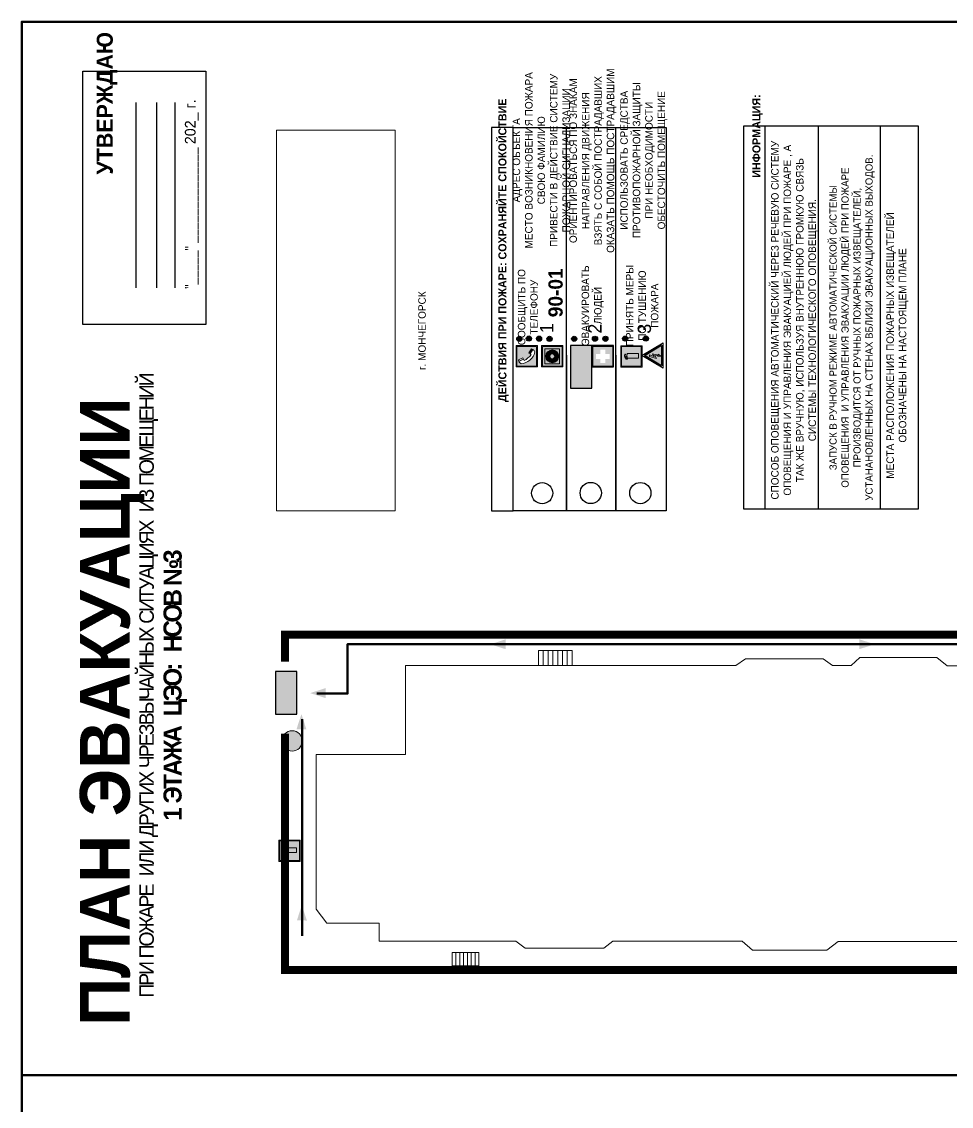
# Model space of a CAD drawing. Header units: millimetres. Extents: x 13114 to 67229, y 22859 to 38520.
# Drawn here: x 20445.4 to 20794, y 25845.2 to 26251.9 of the extents above; entities that cross this region are included whole.
import ezdxf

# ---------------------------------------------------------------- set-up
doc = ezdxf.new("R2010")
doc.units = ezdxf.units.MM
doc.layers.add('План_Штампы', color=7, linetype='Continuous')
doc.styles.add('обычный', font='arial.ttf')
picture_1 = doc.add_image_def('image1.jpg', size_in_pixel=(337, 105))

# ---------------------------------------------------------------- blocks, each defined once
blk = doc.blocks.new('A$C7B4425F7')
at = {"true_color": 0xffffff}
blk.add_hatch(color=7, dxfattribs=at).paths.add_polyline_path([(0, 0), (-16, 0), (-16, -8), (0, -8)])
h = blk.add_hatch(color=126)
h.paths.add_polyline_path([(-0.2, -0.2), (-15.8, -0.2), (-15.8, -7.8), (-0.2, -7.8)])
h.paths.add_polyline_path([(-11.76, -2.03), (-11.76, -3.66), (-11.17, -3.66, -0.568275), (-11.17, -6.18), (-12.58, -6.18), (-12.58, -2.03)], flags=16)
h.paths.add_polyline_path([(-13.33, -4.12, -0.495768), (-13.59, -6.18), (-15.03, -6.18), (-15.03, -2.03), (-13.59, -2.03, -0.487973)], flags=16)
h.paths.add_polyline_path([(-10.25, -2.03), (-9.48, -2.03), (-9.48, -6.18), (-10.25, -6.18)], flags=16)
h.paths.add_polyline_path([(-13.84, -3.69), (-14.24, -3.69), (-14.24, -3.03), (-13.9, -3.03, -0.692621)], flags=0)
h.paths.add_polyline_path([(-9.15, -2.03), (-8.4, -2.03), (-8.04, -3.07), (-7.68, -2.03), (-6.93, -2.03), (-7.64, -4.1), (-6.93, -6.18), (-7.68, -6.18), (-8.04, -5.14), (-8.4, -6.18), (-9.15, -6.18), (-8.44, -4.1)], flags=16)
h.paths.add_polyline_path([(-11.76, -4.46), (-11.42, -4.46, -0.692621), (-11.36, -5.12), (-11.76, -5.12)], flags=0)
h.paths.add_polyline_path([(-13.9, -5.2), (-14.24, -5.2), (-14.24, -4.55), (-13.84, -4.55, -0.708038)], flags=0)
edge = h.paths.add_edge_path(flags=16)
edge.add_ellipse((-5.51, -4.08), major_axis=(0, 2.05), ratio=0.586184, start_angle=0, end_angle=360)
edge = h.paths.add_edge_path(flags=0)
edge.add_ellipse((-5.51, -4.08), major_axis=(0, 1.14), ratio=0.454828, start_angle=0, end_angle=360)
h.paths.add_polyline_path([(-4.13, -4.96, 0.377264), (-3.48, -4.52, 0.0555), (-3.16, -2.03), (-1.66, -2.03), (-1.66, -4.96), (-0.96, -4.96), (-0.96, -7.01), (-1.75, -7.01), (-1.75, -6.18), (-3.3, -6.18), (-3.3, -7.02), (-4.13, -7.02)], flags=16)
h.paths.add_polyline_path([(-2.73, -2.91), (-2.28, -2.91), (-2.28, -4.96), (-3.05, -4.96, 0.079136)], flags=0)
at = {"color": 126}
blk.add_lwpolyline([(-16, -8), (0, -8), (0, 0), (-16, 0)], close=True, dxfattribs=at)
blk = doc.blocks.new('A$C7B8C2D5B')
at = {"lineweight": 0}
h = blk.add_hatch(color=5, dxfattribs=at)
h.dxf.hatch_style = 1
h.paths.add_polyline_path([(1.4, -3.02, 1), (-2.11, -3.02, 1)])
at = {"color": 5, "lineweight": 0}
blk.add_circle((-0.36, -3.02), 1.75, dxfattribs=at)
blk = doc.blocks.new('A$C3AD82952')
at = {"true_color": 0xf5f5ff}
h = blk.add_hatch(color=7, dxfattribs=at)
h.dxf.hatch_style = 1
h.paths.add_polyline_path([(8.21, 8.73, 0.414214), (7.89, 9.05), (7.22, 9.05), (7.22, 9.92), (7.59, 9.92, 1), (7.57, 10.36), (7.22, 10.36), (7.22, 10.6), (6.43, 10.6), (6.43, 10.36), (6.01, 10.36), (4.74, 9.59), (4.74, 8.69), (4.98, 8.73), (4.98, 9.26), (6.12, 9.91), (6.43, 9.91), (6.43, 9.05), (5.76, 9.05, 0.414214), (5.44, 8.73), (5.44, 2.2), (8.21, 2.2)], flags=0)
h.paths.add_polyline_path([(12.8, 12.8), (0, 12.8), (0, 0), (12.8, 0)])
h.paths.add_polyline_path([(0.51, 12.29), (12.29, 12.29), (12.29, 0.51), (0.51, 0.51)], flags=16)
h.paths.add_polyline_path([(4.74, 9.59), (6.01, 10.36), (6.43, 10.36), (6.43, 10.6), (7.22, 10.6), (7.22, 10.36), (7.59, 10.36, -0.94586), (7.59, 9.92), (7.22, 9.92), (7.22, 9.05), (7.89, 9.05, -0.414214), (8.21, 8.73), (8.21, 2.2), (5.44, 2.2), (5.44, 8.73, -0.414214), (5.76, 9.05), (6.43, 9.05), (6.43, 9.91), (6.12, 9.91), (4.98, 9.26), (4.98, 8.73), (4.74, 8.69)], flags=0)
h = blk.add_hatch(color=242)
h.dxf.hatch_style = 1
h.paths.add_polyline_path([(12.29, 12.29), (0.51, 12.29), (0.51, 0.51), (12.29, 0.51)])
h.paths.add_polyline_path([(4.74, 8.69), (4.74, 9.59), (6.01, 10.36), (6.43, 10.36), (6.43, 10.6), (7.22, 10.6), (7.22, 10.36), (7.59, 10.36, -0.94586), (7.59, 9.92), (7.22, 9.92), (7.22, 9.05), (7.89, 9.05, -0.414214), (8.21, 8.73), (8.21, 2.2), (5.44, 2.2), (5.44, 8.73, -0.414214), (5.76, 9.05), (6.43, 9.05), (6.43, 9.91), (6.12, 9.91), (4.98, 9.26), (4.98, 8.73)], flags=16)
h = blk.add_hatch(color=7, dxfattribs=at)
h.dxf.hatch_style = 1
h.paths.add_polyline_path([(8.21, 8.73, 0.414214), (7.89, 9.05), (7.22, 9.05), (7.22, 9.92), (7.59, 9.92, 1), (7.57, 10.36), (7.22, 10.36), (7.22, 10.6), (6.43, 10.6), (6.43, 10.36), (6.01, 10.36), (4.74, 9.59), (4.74, 8.69), (4.98, 8.73), (4.98, 9.26), (6.12, 9.91), (6.43, 9.91), (6.43, 9.05), (5.76, 9.05, 0.414214), (5.44, 8.73), (5.44, 2.2), (8.21, 2.2)])
at = {"color": 242, "lineweight": 5}
for p, q in [((0, 0), (0, 12.8)), ((0, 12.8), (12.8, 12.8)), ((6.01, 10.36), (4.74, 9.59)), ((4.74, 9.59), (4.74, 8.69)), ((4.74, 8.69), (4.98, 8.73)), ((4.98, 9.26), (6.12, 9.91)), ((4.98, 8.73), (4.98, 9.26)), ((5.44, 2.2), (5.44, 8.73)), ((5.76, 9.05), (6.43, 9.05)), ((6.01, 10.36), (6.43, 10.36)), ((6.12, 9.91), (6.43, 9.91)), ((7.22, 10.6), (6.43, 10.6)), ((6.43, 10.6), (6.43, 10.36)), ((6.43, 9.91), (6.43, 9.05)), ((7.22, 10.36), (7.22, 10.6)), ((7.59, 10.36), (7.22, 10.36)), ((7.22, 9.05), (7.22, 9.92)), ((7.59, 9.92), (7.22, 9.92)), ((7.89, 9.05), (7.22, 9.05)), ((8.21, 2.2), (8.21, 8.73)), ((12.8, 0), (12.8, 12.8)), ((0, 0), (12.8, 0)), ((5.44, 2.2), (8.21, 2.2))]:
    blk.add_line(p, q, dxfattribs=at)
blk.add_lwpolyline([(0.51, 12.29), (12.29, 12.29), (12.29, 0.51), (0.51, 0.51)], close=True, dxfattribs=at)
for centre, radius, start, end in [((5.76, 8.73), 0.32, 90, 180), ((7.58, 10.14), 0.223, 273.18746, 86.81254), ((7.89, 8.73), 0.32, 0, 90)]:
    blk.add_arc(centre, radius, start, end, dxfattribs=at)
blk = doc.blocks.new('A$C3E6D3DDE')
at = {"lineweight": 5}
h = blk.add_hatch(color=40, dxfattribs=at)
h.paths.add_polyline_path([(24.1, 1.45), (16.46, -11.35), (31.74, -11.35)])
h.paths.add_polyline_path([(24.09, -0.46), (30.03, -10.41), (18.14, -10.41)], flags=16)
h.paths.add_polyline_path([(24.54, -3.08), (23.41, -6.02), (25.13, -5.01), (24.33, -8.5), (24.82, -8.27), (23.79, -9.86), (23.4, -8.04), (23.8, -8.43), (24.04, -6.29), (22.39, -7.25), (23.44, -3.08)], flags=0)
h = blk.add_hatch(color=256, dxfattribs=at)
h.paths.add_polyline_path([(24.37, 0.03, 0.567511), (23.82, 0.03), (17.59, -10.4, 0.582454), (17.86, -10.88), (30.32, -10.88, 0.582149), (30.6, -10.4)])
h.paths.add_polyline_path([(24.09, -0.46), (18.14, -10.41), (30.03, -10.41)], flags=16)
h.paths.add_polyline_path([(24.54, -3.08), (23.41, -6.02), (25.13, -5.01), (24.33, -8.5), (24.82, -8.27), (23.79, -9.86), (23.4, -8.04), (23.8, -8.43), (24.04, -6.29), (22.39, -7.25), (23.44, -3.08)], flags=0)
h = blk.add_hatch(color=40, dxfattribs=at)
h.paths.add_polyline_path([(24.09, -0.46), (18.14, -10.41), (30.03, -10.41)])
h.paths.add_polyline_path([(24.82, -8.27), (23.79, -9.86), (23.4, -8.04), (23.8, -8.43), (24.04, -6.29), (22.39, -7.25), (23.44, -3.08), (24.54, -3.08), (23.41, -6.02), (25.13, -5.01), (24.33, -8.5)], flags=16)
at = {"color": 40, "lineweight": 5}
for p, q in [((16.46, -11.35), (24.1, 1.45)), ((24.1, 1.45), (31.74, -11.35))]:
    blk.add_line(p, q, dxfattribs=at)
at = {"lineweight": 5}
for p, q in [((17.59, -10.4), (23.82, 0.03)), ((24.37, 0.03), (30.6, -10.4)), ((18.14, -10.41), (24.09, -0.46)), ((23.44, -3.08), (22.39, -7.25)), ((22.39, -7.25), (24.04, -6.29)), ((23.41, -6.02), (24.54, -3.08)), ((25.13, -5.01), (23.41, -6.02)), ((24.54, -3.08), (23.44, -3.08)), ((24.04, -6.29), (23.8, -8.43)), ((24.09, -0.46), (30.03, -10.41)), ((24.33, -8.5), (25.13, -5.01)), ((17.86, -10.88), (30.32, -10.88)), ((18.14, -10.41), (30.03, -10.41)), ((23.8, -8.43), (23.4, -8.04)), ((23.4, -8.04), (23.79, -9.86)), ((23.79, -9.86), (24.82, -8.27)), ((24.82, -8.27), (24.33, -8.5))]:
    blk.add_line(p, q, dxfattribs=at)
at = {"color": 50, "lineweight": 5}
blk.add_line((31.74, -11.35), (16.46, -11.35), dxfattribs=at)
blk = doc.blocks.new('A$C456E1F9C')
at = {"lineweight": 5}
h = blk.add_hatch(color=242, dxfattribs=at)
h.paths.add_polyline_path([(0.51, -1.47), (0.51, -13.26), (12.29, -13.26), (12.29, -1.47)])
h.paths.add_polyline_path([(5.42, -4.95, -0.254479), (4.78, -5.4), (3.52, -2.53, -0.209735), (4.23, -2.4)], flags=16)
h.paths.add_polyline_path([(8.53, -8.6), (10.87, -10.17), (10.54, -10.76), (8.03, -9.13, -0.192251)], flags=16)
h.paths.add_polyline_path([(4.61, -5.49, 0.005518), (3.87, -5.72, 0.128647), (7.49, -10.01, 0.00809), (7.83, -9.33), (10.47, -10.97, -0.16736), (8.99, -12.25, -0.327862), (1.95, -3.95, -0.166952), (3.36, -2.62)], flags=16)
at = {"color": 242, "lineweight": 5}
for p, q in [((0, -13.77), (0, -0.97)), ((12.8, -0.97), (0, -0.97)), ((4.61, -5.49), (3.36, -2.62)), ((3.52, -2.53), (4.78, -5.4)), ((4.23, -2.4), (5.42, -4.95)), ((12.8, -13.77), (12.8, -0.97)), ((7.83, -9.33), (10.47, -10.97)), ((8.03, -9.13), (10.54, -10.76)), ((10.81, -10.12), (8.53, -8.6)), ((10.54, -10.76), (10.8, -10.3)), ((10.8, -10.3), (10.81, -10.12)), ((0, -13.77), (12.8, -13.77))]:
    blk.add_line(p, q, dxfattribs=at)
blk.add_lwpolyline([(0.51, -1.47), (12.29, -1.47), (12.29, -13.26), (0.51, -13.26)], close=True, dxfattribs=at)
for centre, radius, start, end in [((4.59, -5.34), 2.99, 114.28453, 152.19739), ((11.12, -3.31), 9.19, 183.99153, 256.60086), ((4.02, -3.27), 0.891, 76.32839, 123.70924), ((14.98, -39.1), 35.17, 107.14873, 108.41345), ((13.86, -0.94), 11.08, 205.55365, 234.87622), ((4.68, -4.59), 0.824, 276.9621, 334.07228), ((-13.31, 0.8), 23.44, 332.54871, 334.40268), ((8.94, -9.5), 0.989, 114.40924, 157.93883), ((7.87, -9.46), 3, 291.92908, 329.9329)]:
    blk.add_arc(centre, radius, start, end, dxfattribs=at)
blk = doc.blocks.new('A$C54414219')
at = {"true_color": 0xffffff}
h = blk.add_hatch(color=7, dxfattribs=at)
h.paths.add_polyline_path([(2.39, -9.45), (2.39, -18.3), (11.23, -18.3), (11.23, -9.45)], flags=0)
h.paths.add_polyline_path([(10.71, -13.87, -1), (2.92, -13.87, -1)], flags=0)
h.paths.add_polyline_path([(8.3, -13.87, -1), (5.33, -13.87, -1)], flags=0)
h.paths.add_polyline_path([(0.41, -7.47), (0.41, -20.27), (13.21, -20.27), (13.21, -7.47)])
h.paths.add_polyline_path([(0.92, -19.77), (12.71, -19.77), (12.71, -7.98), (0.92, -7.98)], flags=16)
h.paths.add_polyline_path([(11.23, -9.45), (11.23, -18.3), (2.39, -18.3), (2.39, -9.45)], flags=0)
at = {"lineweight": 5}
h = blk.add_hatch(color=242, dxfattribs=at)
h.paths.add_polyline_path([(12.71, -7.98), (0.92, -7.98), (0.92, -19.77), (12.71, -19.77)])
h.paths.add_polyline_path([(11.23, -18.3), (2.39, -18.3), (2.39, -9.45), (11.23, -9.45)], flags=16)
h.paths.add_polyline_path([(10.71, -13.87, -1), (2.92, -13.87, -1)], flags=0)
h.paths.add_polyline_path([(8.3, -13.87, -1), (5.33, -13.87, -1)], flags=0)
at = {"true_color": 0xffffff}
h = blk.add_hatch(color=7, dxfattribs=at)
h.paths.add_polyline_path([(2.39, -9.45), (2.39, -18.3), (11.23, -18.3), (11.23, -9.45)])
h.paths.add_polyline_path([(10.71, -13.87, -1), (2.92, -13.87, -1)], flags=16)
h.paths.add_polyline_path([(8.3, -13.87, -1), (5.33, -13.87, -1)], flags=0)
at = {"lineweight": 5}
h = blk.add_hatch(color=242, dxfattribs=at)
h.paths.add_polyline_path([(2.92, -13.87, 1), (10.71, -13.87, 1)])
h.paths.add_polyline_path([(8.3, -13.87, -1), (5.33, -13.87, -1)], flags=16)
at = {"color": 242, "lineweight": 5}
for p, q in [((0.41, -20.27), (0.41, -7.47)), ((0.41, -7.47), (13.21, -7.47)), ((0.41, -7.47), (13.21, -7.47)), ((13.21, -20.27), (13.21, -7.47)), ((0.41, -20.27), (13.21, -20.27))]:
    blk.add_line(p, q, dxfattribs=at)
for points in [[(0.92, -7.98), (12.71, -7.98), (12.71, -19.77), (0.92, -19.77)], [(2.39, -9.45), (11.23, -9.45), (11.23, -18.3), (2.39, -18.3)]]:
    blk.add_lwpolyline(points, close=True, dxfattribs=at)
for radius in [3.89, 1.49]:
    blk.add_circle((6.81, -13.87), radius, dxfattribs=at)
blk = doc.blocks.new('A$C32E8229D')
at = {"true_color": 0xffffff}
blk.add_hatch(color=7, dxfattribs=at).paths.add_polyline_path([(0, 0), (0, -8), (16, -8), (16, 0)])
h = blk.add_hatch(color=126)
h.paths.add_polyline_path([(0.2, -0.2), (15.8, -0.2), (15.8, -7.8), (0.2, -7.8)])
h.paths.add_polyline_path([(13.49, -2.05), (12.08, -2.05), (11.37, -2.63, 0.162397), (11.29, -2.84), (11.29, -3.63), (10.35, -3.63), (10.35, -4.05), (11.68, -4.05), (11.68, -3.48), (12.26, -4.28), (11.29, -5.1), (11.29, -6.78), (11.85, -6.78), (11.85, -5.44), (12.8, -4.64), (12.8, -5.94), (14.46, -5.94), (14.46, -5.39), (13.45, -5.39), (13.45, -3.97), (12.46, -2.59), (13.15, -2.59), (13.69, -3.34), (14.18, -3)], flags=16)
h.paths.add_polyline_path([(10.74, -1.82, 1), (11.8, -1.82, 1)], flags=16)
h.paths.add_polyline_path([(9.39, -3.59), (5.99, -3.59), (6.56, -3.03), (5.91, -3.03), (5.1, -3.83), (5.91, -4.64), (6.56, -4.64), (5.99, -4.09), (9.39, -4.09)], flags=16)
h.paths.add_polyline_path([(4.29, -1.08), (1.72, -1.08), (1.72, -6.6), (4.29, -6.6)], flags=16)
at = {"color": 126}
blk.add_lwpolyline([(16, -8), (0, -8), (0, 0), (16, 0)], close=True, dxfattribs=at)
blk = doc.blocks.new('A$C18900ED3')
h = blk.add_hatch(color=126)
h.paths.add_polyline_path([(-0.18, -0.18), (-7.02, -0.18), (-7.02, -7.02), (-0.18, -7.02)])
h.paths.add_polyline_path([(-5.89, -4.46), (-5.89, -2.77), (-4.46, -2.77), (-4.46, -1.31), (-2.77, -1.31), (-2.77, -2.77), (-1.33, -2.77), (-1.33, -4.46), (-2.77, -4.46), (-2.77, -5.89), (-4.46, -5.89), (-4.46, -4.46)], flags=16)
at = {"color": 126}
for p, q in [((-7.2, 0), (-7.2, -7.2)), ((0, 0), (-7.2, 0)), ((0, -7.2), (0, 0)), ((-7.02, -7.02), (-7.02, -0.18)), ((-7.02, -0.18), (-0.18, -0.18)), ((-0.18, -0.18), (-0.18, -7.02)), ((-7.2, -7.2), (0, -7.2)), ((-0.18, -7.02), (-7.02, -7.02))]:
    blk.add_line(p, q, dxfattribs=at)

msp = doc.modelspace()

# ---------------------------------------------------------------- hatches: boundary and pattern name
at = {"lineweight": 0}
h = msp.add_hatch(color=256, dxfattribs=at)
h.dxf.hatch_style = 1
h.paths.add_polyline_path([(20632.02, 26132.03, 1), (20632.02, 26133.96, 1)])
h = msp.add_hatch(color=256, dxfattribs=at)
h.dxf.hatch_style = 1
h.paths.add_polyline_path([(20635.6, 26132.13, 1), (20635.6, 26134.06, 1)])
h = msp.add_hatch(color=256, dxfattribs=at)
h.dxf.hatch_style = 1
h.paths.add_polyline_path([(20639.41, 26132.09, 1), (20639.41, 26134.03, 1)])
h = msp.add_hatch(color=256, dxfattribs=at)
h.dxf.hatch_style = 1
h.paths.add_polyline_path([(20643.34, 26132.01, 1), (20643.34, 26133.94, 1)])
h = msp.add_hatch(color=256, dxfattribs=at)
h.dxf.hatch_style = 1
h.paths.add_polyline_path([(20652.61, 26132.02, 1), (20652.61, 26133.96, 1)])
h = msp.add_hatch(color=256, dxfattribs=at)
h.dxf.hatch_style = 1
h.paths.add_polyline_path([(20660.39, 26132.06, 1), (20660.39, 26134, 1)])
h = msp.add_hatch(color=256, dxfattribs=at)
h.dxf.hatch_style = 1
h.paths.add_polyline_path([(20664.29, 26132.06, 1), (20664.29, 26133.99, 1)])
h = msp.add_hatch(color=256, dxfattribs=at)
h.dxf.hatch_style = 1
h.paths.add_polyline_path([(20671.71, 26132.11, 1), (20671.71, 26134.05, 1)])
h = msp.add_hatch(color=256, dxfattribs=at)
h.dxf.hatch_style = 1
h.paths.add_polyline_path([(20679.48, 26132.12, 1), (20679.48, 26134.05, 1)])

# ---------------------------------------------------------------- linework, layer by layer
at = {"color": 6, "lineweight": 100}
for points in [[(20445.35, 25856.92), (21045.35, 25856.92), (21045.35, 26251.92), (20445.35, 26251.92)], [(20445.35, 25461.92), (21045.35, 25461.92), (21045.35, 25856.92), (20445.35, 25856.92)]]:
    msp.add_lwpolyline(points, close=True, dxfattribs=at)
for points in [[(20468.27, 26138.38), (20468.27, 26233.39), (20514.48, 26233.39), (20514.48, 26138.38)], [(20629.67, 26068.48), (20629.67, 26212.25), (20621.61, 26212.25), (20621.61, 26068.48)], [(20629.67, 26068.48), (20629.67, 26212.25), (20687.06, 26212.25), (20687.06, 26068.48)]]:
    msp.add_lwpolyline(points, close=True)
for points in [[(20488.32, 26152.14), (20488.32, 26221.66)], [(20496.08, 26152.14), (20496.08, 26221.66)], [(20502.87, 26152.14), (20502.87, 26221.66)], [(20649.66, 26126.9), (20649.66, 26068.48), (20649.66, 26212.25)], [(20668.23, 26126.9), (20668.23, 26068.48), (20668.23, 26212.25)]]:
    msp.add_lwpolyline(points)
at = {"color": 0}
msp.add_lwpolyline([(20716.19, 26069.13), (20716.19, 26212.89), (20781.64, 26212.89), (20781.64, 26069.13)], close=True, dxfattribs=at)
for points in [[(20724.24, 26069.13), (20724.24, 26212.89)], [(20744.24, 26069.13), (20744.24, 26212.89)], [(20767.49, 26069.13), (20767.49, 26212.89)]]:
    msp.add_lwpolyline(points, dxfattribs=at)
at = {"lineweight": 100, "const_width": 3}
for points in [[(20800.8, 26022.1), (20544.13, 26022.1), (20544.13, 26011.99)], [(20544.13, 25984.97), (20544.13, 25896.29), (20870.95, 25896.29)]]:
    msp.add_lwpolyline(points, dxfattribs=at)
at = {"color": 126, "lineweight": 100, "true_color": 0x008754}
for points in [[(20803.77, 26018.5), (20567.61, 26018.5), (20567.61, 25999.96), (20556.06, 25999.96)], [(20550.54, 25909.1), (20550.54, 25990.32)]]:
    msp.add_lwpolyline(points, dxfattribs=at)
at = {"lineweight": 0}
for points in [[(20641.01, 26010.49), (20639.21, 26010.49), (20639.21, 26016.09), (20641.01, 26016.09)], [(20642.8, 26010.49), (20641.01, 26010.49), (20641.01, 26016.09), (20642.8, 26016.09)], [(20644.6, 26010.49), (20642.8, 26010.49), (20642.8, 26016.09), (20644.6, 26016.09)], [(20646.4, 26010.49), (20644.6, 26010.49), (20644.6, 26016.09), (20646.4, 26016.09)], [(20648.2, 26010.49), (20646.4, 26010.49), (20646.4, 26016.09), (20648.2, 26016.09)], [(20650, 26010.49), (20648.2, 26010.49), (20648.2, 26016.09), (20650, 26016.09)], [(20651.79, 26010.49), (20650, 26010.49), (20650, 26016.09), (20651.79, 26016.09)], [(20608.21, 25897.93), (20606.77, 25897.93), (20606.77, 25902.93), (20608.21, 25902.93)], [(20609.65, 25897.93), (20608.21, 25897.93), (20608.21, 25902.93), (20609.65, 25902.93)], [(20611.08, 25897.93), (20609.65, 25897.93), (20609.65, 25902.93), (20611.08, 25902.93)], [(20612.52, 25897.93), (20611.08, 25897.93), (20611.08, 25902.93), (20612.52, 25902.93)], [(20613.96, 25897.93), (20612.52, 25897.93), (20612.52, 25902.93), (20613.96, 25902.93)], [(20615.39, 25897.93), (20613.96, 25897.93), (20613.96, 25902.93), (20615.39, 25902.93)], [(20616.83, 25897.93), (20615.39, 25897.93), (20615.39, 25902.93), (20616.83, 25902.93)]]:
    msp.add_lwpolyline(points, close=True, dxfattribs=at)
for points in [[(20788.65, 26013.54), (20792.52, 26010.32), (20826.86, 26010.32), (20826.86, 25907.02), (20751.56, 25907.02), (20747.37, 25903.69), (20719.43, 25903.69), (20715.59, 25907.18), (20667.03, 25907.18), (20663.69, 25904.45), (20634.17, 25904.45), (20630.7, 25907.1), (20579.41, 25907.1), (20579.41, 25913.85), (20559.84, 25913.85), (20555.85, 25919.13), (20555.85, 25977.14), (20589.36, 25977.14), (20589.36, 26010.49)], [(20589.36, 26010.49), (20713.27, 26010.49), (20716.8, 26013.03), (20745.93, 26013.03), (20749.43, 26010.48), (20756.51, 26010.48), (20759.7, 26013.54), (20788.65, 26013.54)]]:
    msp.add_lwpolyline(points, dxfattribs=at)
for centre, radius in [((20632.02, 26132.99), 0.966), ((20635.6, 26133.1), 0.966), ((20639.41, 26133.06), 0.966), ((20643.34, 26132.98), 0.966), ((20652.61, 26132.99), 0.966), ((20660.39, 26133.03), 0.966), ((20664.29, 26133.02), 0.966), ((20671.71, 26133.08), 0.966), ((20679.48, 26133.09), 0.966), ((20640.58, 26075.11), 3.98), ((20658.81, 26075.2), 3.98), ((20677.39, 26075.14), 3.98)]:
    msp.add_circle(centre, radius)
at = {"layer": 'План_Штампы', "color": 126, "true_color": 0x008754}
for points in [[(20626.91, 26020.33), (20626.9, 26016.6), (20621.16, 26018.45)], [(20759.52, 26016.6), (20759.53, 26020.33), (20765.26, 26018.48)], [(20559.33, 26002.02), (20559.32, 25998.28), (20553.58, 26000.14)], [(20552.16, 25986.53), (20548.42, 25986.54), (20550.28, 25992.28)], [(20552.32, 25914.87), (20548.58, 25914.88), (20550.43, 25920.62)]]:
    msp.add_solid(points, dxfattribs=at)

# ---------------------------------------------------------------- block references
for name, p, xscale, yscale, zscale, rotation in [('A$C456E1F9C', (20630.2, 26122.44), 0.625, 0.625, 0.625, 90), ('A$C54414219', (20635.69, 26122.18), 0.625, 0.625, 0.625, 90), ('A$C18900ED3', (20659.34, 26130.44), 1.111111111007631, 1.111111111007631, 1.111111111007631, 90), ('A$C3AD82952', (20678.07, 26122.39), 0.625, 0.625, 0.625, 90), ('A$C3E6D3DDE', (20678.88, 26111.68), 0.625, 0.625, 0.625, 90), ('A$C7B8C2D5B', (20546.02, 25975.63), 2.177419353276491, 2.177419353276491, 2.177419353276491, 180), ('A$C3AD82952', (20549.84, 25937.03), 0.625, 0.625, 0.625, 90)]:
    msp.add_blockref(name, p, dxfattribs=dict(xscale=xscale, yscale=yscale, zscale=zscale, rotation=rotation))
at = {"xscale": -1, "rotation": 90}
msp.add_blockref('A$C32E8229D', (20651.19, 26130.44), dxfattribs=at)
at = {"layer": 'План_Штампы', "rotation": 90}
msp.add_blockref('A$C7B4425F7', (20540.53, 26008.22), dxfattribs=at)

# ---------------------------------------------------------------- texts
at = {"lineweight": 0, "rotation": 90, "style": 'обычный'}
for s, insert, char_height, width, attachment_point in [('\\pi-18,l18,t18;{\\fProxima Nova Rg|b1|i0|c204|p2;УТВЕРЖДАЮ\\H1.1997x; }', (20477.39, 26221.33), 6, 126.6484, 5), ('\\pi-8.4,l8.4,t8.4;{\\fProxima Nova Rg|b0|i0|c204|p2;ОРИЕНТИРОВАТЬСЯ ПО ЗНАКАМ \\PНАПРАВЛЕНИЯ ДВИЖЕНИЯ\\PВЗЯТЬ С СОБОЙ ПОСТРАДАВШИХ\\PОКАЗАТЬ ПОМОЩЬ ПОСТРАДАВШИМ}', (20659.62, 26199.8), 2.8, 126.6484, 5), ('\\pi-8.4,l8.4,t8.4;{\\fProxima Nova Rg|b0|i0|c204|p2;АДРЕС ОБЪЕКТА\\PМЕСТО ВОЗНИКНОВЕНИЯ ПОЖАРА \\PСВОЮ ФАМИЛИЮ\\PПРИВЕСТИ В ДЕЙСТВИЕ СИСТЕМУ \\PПОЖАРНОЙ СИГНАЛИЗАЦИИ}', (20640.65, 26199.94), 2.8, 126.6484, 5), ('\\pi-8.4,l8.4,t8.4;{\\fProxima Nova Rg|b0|i0|c204|p2;ИСПОЛЬЗОВАТЬ СРЕДСТВА \\PПРОТИВОПОЖАРНОЙ ЗАЩИТЫ \\PПРИ НЕОБХОДИМОСТИ \\PОБЕСТОЧИТЬ ПОМЕЩЕНИЕ}', (20678.7, 26199.96), 2.8, 126.6484, 5), ('{\\fArial Narrow|b0|i0|c204|p34;"_____" ______________ \\fProxima Nova Rg|b0|i0|c204|p2;202_ г. }', (20509.15, 26187.29), 4, 78.6503, 5), ('{\\fProxima Nova Rg|b1|i0|c204|p2;ДЕЙСТВИЯ ПРИ ПОЖАРЕ: СОХРАНЯЙТЕ СПОКОЙСТВИЕ\\H1.6644x; }', (20626.11, 26166.2), 3, 175.1736, 5), ('{\\fProxima Nova Rg|b1|i0|c204|p2;ИНФОРМАЦИЯ:\\H1.1997x; }', (20721.38, 26209.03), 3, 175.1736, 5), ('{\\fProxima Nova Rg|b0|i0|c204|p2;СПОСОБ ОПОВЕЩЕНИЯ АВТОМАТИЧЕСКИЙ ЧЕРЕЗ РЕЧЕВУЮ СИСТЕМУ ОПОВЕЩЕНИЯ И УПРАВЛЕНИЯ ЭВАКУАЦИЕЙ ЛЮДЕЙ ПРИ ПОЖАРЕ , А ТАК ЖЕ ВРУЧНУЮ, ИСПОЛЬЗУЯ ВНУТРЕННЮЮ ГРОМКУЮ СВЯЗЬ СИСТЕМЫ ТЕХНОЛОГИЧЕСКОГО ОПОВЕЩЕНИЯ.}', (20735.28, 26139.98), 2.8, 137.0334, 5), ('{\\fProxima Nova Rg|b0|i0|c204|p2;\\P\\pt8.1;ЗАПУСК В РУЧНОМ РЕЖИМЕ АВТОМАТИЧЕСКОЙ СИСТЕМЫ ОПОВЕЩЕНИЯ  И УПРАВЛЕНИЯ ЭВАКУАЦИИ ЛЮДЕЙ ПРИ ПОЖАРЕ ПРОИЗВОДИТСЯ ОТ РУЧНЫХ ПОЖАРНЫХ ИЗВЕЩАТЕЛЕЙ, УСТАНАНОВЛЕННЫХ НА СТЕНАХ ВБЛИЗИ ЭВАКУАЦИОННЫХ ВЫХОДОВ. }', (20754.58, 26137.2), 2.7, 131.4512, 5), ('\\pt8.4;{\\fProxima Nova Rg|b0|i0|c204|p2;\\PМЕСТА РАСПОЛОЖЕНИЯ ПОЖАРНЫХ ИЗВЕЩАТЕЛЕЙ ОБОЗНАЧЕНЫ НА НАСТОЯЩЕМ ПЛАНЕ}', (20771.5, 26130.5), 2.8, 118.5618, 5), ('{\\fProxima Nova Rg|b0|i0|c204|p2;ПРИНЯТЬ МЕРЫ \\PПО ТУШЕНИЮ \\PПОЖАРА}', (20678.11, 26145.44), 2.8, 126.6484, 5), ('{\\fProxima Nova Rg|b0|i0|c204|p2;СООБЩИТЬ ПО \\PТЕЛЕФОНУ}', (20635.21, 26144.87), 2.8, 126.6484, 5), ('{\\fProxima Nova Rg|b1|i0|c204|p2;\\H1.0714x;90-01\\fProxima Nova Rg|b0|i0|c204|p2;\\H0.93331x; \\H1.3449x; }', (20645.63, 26150.25), 5, 126.6484, 5), ('{\\fProxima Nova Rg|b0|i0|c204|p2;ЭВАКУИРОВАТЬ \\PЛЮДЕЙ}', (20659.53, 26145.47), 2.8, 126.6484, 5), ('\\pi-8.4,l8.4,t8.4;{\\fProxima Nova Rg|b0|i0|c204|p2;г. МОНЧЕГОРСК\\H1.1997x; }', (20595.54, 26136.03), 2.8, 126.6484, 5), ('{\\fProxima Nova Rg|b0|i0|c204|p2;1\\H1.1667x; }', (20642.28, 26136.97), 5, 126.6484, 5), ('{\\fProxima Nova Rg|b0|i0|c204|p2;2\\H1.1967x; }', (20660.36, 26136.82), 5, 126.6484, 5), ('{\\fProxima Nova Rg|b0|i0|c204|p2;3\\H1.1967x; }', (20678.94, 26136.76), 5, 126.6484, 5), ('{\\fProxima Nova Rg|b1|i0|c204|p2;ПЛАН ЭВАКУАЦИИ}', (20467.19, 25875.38), 18.7, 419.8066, 1)]:
    msp.add_mtext(s, dxfattribs=dict(at, insert=insert, char_height=char_height, width=width, attachment_point=attachment_point))
at = {"color": 0, "lineweight": 0, "insert": (20489.33, 26002.77), "char_height": 6.8, "width": 381.8334, "attachment_point": 5, "rotation": 90, "style": 'обычный'}
msp.add_mtext('{\\fArial Black|b1|i0|c204|p34;\\H2x;\\T0.85;  \\fArial Narrow|b0|i0|c204|p34;\\H0.8x;\\W0.9;\\P\\fProxima Nova Rg|b0|i0|c204|p2;\\H0.5x;\\W1;\\C256;ПРИ ПОЖАРЕ  ИЛИ ДРУГИХ ЧРЕЗВЫЧАЙНЫХ СИТУАЦИЯХ  ИЗ ПОМЕЩЕНИЙ \\fProxima Nova Rg|b1|i0|c204|p2;\\H1.25x;\\P1 ЭТАЖА  ЦЭО: \\fProxima Nova Rg|b1|i0|c0|p2; \\fProxima Nova Rg|b1|i0|c204|p2;НСОВ №3}', dxfattribs=at)

# ---------------------------------------------------------------- pictures from other files: only their frames are drawn
at = {"color": 7, "lineweight": 0, "true_color": 0xf5f5ff}
image = msp.add_image(picture_1, insert=(20585.45, 26068.48), size_in_units=(142.81, 44.5), rotation=90, dxfattribs=at)
image.dxf.flags = 7

doc.saveas('drawing.dxf')
